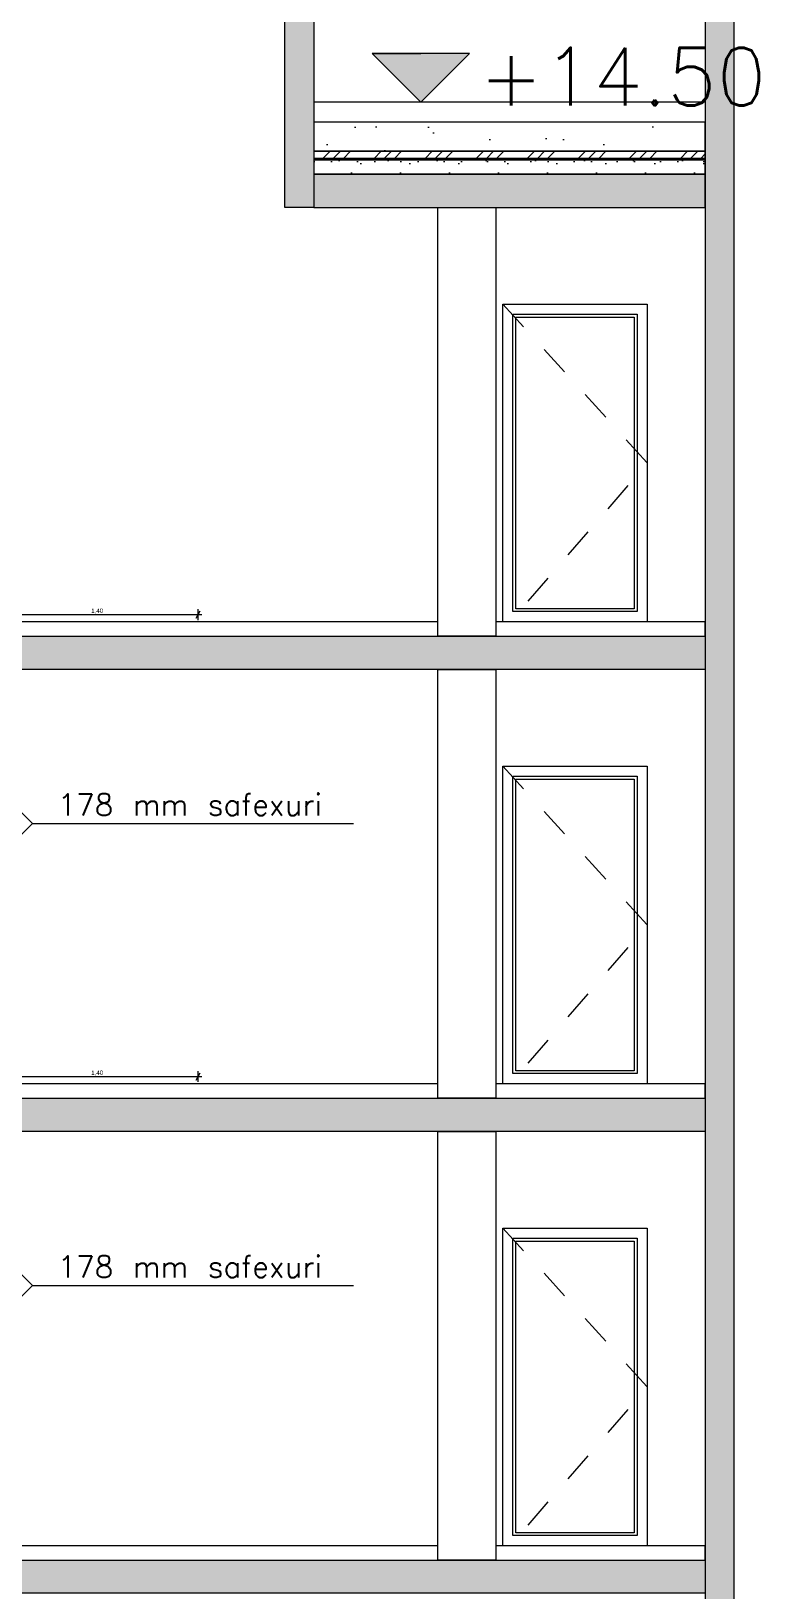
# Model space of a CAD drawing. Header units: metres. Extents: x 476297 to 476657, y 4620828 to 4621206.
# Drawn here: x 476594.77 to 476599.81, y 4621115.2 to 4621125.99 of the extents above; entities that cross this region are included whole.
import ezdxf

# ---------------------------------------------------------------- set-up
doc = ezdxf.new("R2010")
doc.units = ezdxf.units.M
doc.header["$MEASUREMENT"] = 0
doc.linetypes.add('Dashed', pattern=[0.423333, 0.211667, -0.211667])
for name, color, linetype in [('0_0 Architecture', 7, 'Continuous'), ('0_Pen_No__1', 7, 'Continuous'), ('0_Pen_No__250', 7, 'Continuous'), ('2D Drafting - General_Pen_No__250', 7, 'Continuous'), ('2D Drafting - General_Pen_No__7', 7, 'Continuous'), ('Annotation - Text_Pen_No__7_Pen_No__7', 7, 'Continuous'), ('gegmebi_Pen_No__7', 7, 'Continuous'), ('gegmebi_Pen_No__7_Pen_No__7', 7, 'Continuous'), ('kar-panjara_Pen_No__7', 7, 'Continuous'), ('New2D Drafting - General_Pen_No__250', 7, 'Continuous'), ('New2D Drafting - General_Pen_No__250_Pen_No__7', 7, 'Continuous'), ('zoma', 7, 'Continuous'), ('zoma_Pen_No__1', 7, 'Continuous')]:
    doc.layers.add(name, color=color, linetype=linetype)
doc.styles.add('GENERATED_STYLE_2', font='arial.ttf')
doc.dimstyles.new('GENERATED_STYLE__6', dxfattribs={"dimtxt": 0.03, "dimasz": 0.038, "dimexe": 0.18, "dimexo": 0.003, "dimgap": 0.09, "dimtad": 1, "dimtih": 1, "dimtoh": 1, "dimzin": 0, "dimdsep": 46, "dimtxsty": 'GENERATED_STYLE_2', "dimblk": 'ARROWHEAD_2', "dimblk1": 'ARROWHEAD_2', "dimblk2": 'ARROWHEAD_2', "dimcen": 0.09, "dimclrd": 142, "dimclre": 142, "dimclrt": 142, "dimadec": 0, "dimazin": 0, "dimtfac": 1, "dimtdec": 4, "dimtmove": 0, "dimatfit": 3, "dimfxl": 1, "dimtolj": 1, "dimtzin": 0, "dimarcsym": 0})

# ---------------------------------------------------------------- blocks, each defined once
blk = doc.blocks.new('*D86', base_point=(476844.527, 4621385.791))
at = {"layer": 'zoma', "color": 142, "linetype": 'Continuous', "lineweight": 0, "transparency": 16777216}
for p, q in [((476594.54, 4621118.778), (476594.511, 4621118.728)), ((476594.525, 4621118.715), (476594.525, 4621118.79)), ((476595.911, 4621118.728), (476595.94, 4621118.778)), ((476595.925, 4621118.715), (476595.925, 4621118.79)), ((476594.501, 4621118.753), (476594.525, 4621118.753)), ((476594.525, 4621118.753), (476595.925, 4621118.753)), ((476595.925, 4621118.753), (476595.95, 4621118.753))]:
    blk.add_line(p, q, dxfattribs=at)
at = {"layer": 'zoma', "color": 142, "lineweight": 0, "transparency": 16777216, "insert": (476595.185, 4621118.759), "char_height": 0.03, "attachment_point": 7, "style": 'GENERATED_STYLE_2'}
blk.add_mtext('\\A1;{\\pql;\\fArial CYR|b0|i0|c204|p34;1,40}', dxfattribs=at)
blk = doc.blocks.new('ARROWHEAD_2')
at = {"color": 0, "linetype": 'Continuous', "lineweight": 0}
for p, q in [((0, 0), (-1, 0)), ((-0.38, -0.66), (0.38, 0.66))]:
    blk.add_line(p, q, dxfattribs=at)
blk = doc.blocks.new('*D88', base_point=(476844.527, 4621385.791))
at = {"layer": 'zoma', "color": 142, "linetype": 'Continuous', "lineweight": 0, "transparency": 16777216}
for p, q in [((476594.501, 4621121.953), (476594.525, 4621121.953)), ((476594.54, 4621121.978), (476594.511, 4621121.928)), ((476594.525, 4621121.915), (476594.525, 4621121.99)), ((476594.525, 4621121.953), (476595.925, 4621121.953)), ((476595.911, 4621121.928), (476595.94, 4621121.978)), ((476595.925, 4621121.915), (476595.925, 4621121.99)), ((476595.925, 4621121.953), (476595.95, 4621121.953))]:
    blk.add_line(p, q, dxfattribs=at)
at = {"layer": 'zoma', "color": 142, "lineweight": 0, "transparency": 16777216, "insert": (476595.185, 4621121.959), "char_height": 0.03, "attachment_point": 7, "style": 'GENERATED_STYLE_2'}
blk.add_mtext('\\A1;{\\pql;\\fArial CYR|b0|i0|c204|p34;1,40}', dxfattribs=at)

msp = doc.modelspace()

# ---------------------------------------------------------------- hatches: boundary and pattern name
at = {"layer": '0_0 Architecture', "linetype": 'Continuous', "lineweight": 0}
h = msp.add_hatch(dxfattribs=at)
h.set_pattern_fill('CUT_STONE', style=0, pattern_type=2)
h.set_pattern_definition([(45, (476844.52715, 4621386.59104), (-0.25455844, 0.25455844), [0, -0.24, 0, -0.36]), (110, (476845.32715, 4621386.59104), (0.33828934, 0.12312725), [0, -0.176, 0, -0.304])])
h.paths.add_polyline_path([(476599.436, 4621125.363), (476596.726, 4621125.363), (476596.726, 4621125.163), (476599.436, 4621125.163)])
h = msp.add_hatch(dxfattribs=at)
h.set_pattern_fill('ALUMINUM', style=0, pattern_type=2)
h.set_pattern_definition([(45, (476844.52715, 4621385.79104), (-0.1767767, 0.1767767), []), (45, (476844.4918, 4621385.8264), (-0.1767767, 0.1767767), []), (45, (476844.45644, 4621385.86175), (-0.1767767, 0.1767767), [])])
h.paths.add_polyline_path([(476599.436, 4621125.163), (476596.726, 4621125.163), (476596.726, 4621125.113), (476599.436, 4621125.113)])
h = msp.add_hatch(dxfattribs=at)
h.set_pattern_fill('STRUCTURAL_CONCRETE', style=0, pattern_type=2)
h.set_pattern_definition([(0, (476844.52715, 4621385.79104), (0, 0.6235383), [0.06, -0.3]), (0, (476844.70715, 4621386.1028), (0, 0.6235383), [0.06, -0.3]), (60, (476844.52715, 4621385.79104), (-0.54, 0.3117692), [0.06, -0.3]), (60, (476844.88715, 4621385.79104), (-0.54, 0.3117692), [0.06, -0.3]), (120, (476844.58715, 4621385.79104), (0.54, 0.3117692), [0.06, -0.3]), (120, (476844.94715, 4621385.79104), (0.54, 0.3117692), [0.06, -0.3]), (0, (476844.52715, 4621385.85104), (0, 0.120000005), [0, -0.120000005, 0, -0.180000007]), (45, (476844.58715, 4621385.85104), (-0.084852817, 0.084852817), [0, -0.090000004, 0, -0.150000006])])
h.paths.add_polyline_path([(476599.436, 4621125.102), (476596.726, 4621125.102), (476596.726, 4621125.003), (476599.436, 4621125.003)])
at = {"layer": '0_Pen_No__250', "linetype": 'Continuous', "lineweight": 0}
msp.add_hatch(color=142, dxfattribs=at).paths.add_polyline_path([(476597.468, 4621125.502), (476597.805, 4621125.84), (476597.13, 4621125.84)])
at = {"layer": '2D Drafting - General_Pen_No__250', "linetype": 'Continuous', "lineweight": 0}
for points in [[(476596.726, 4621124.773), (476599.436, 4621124.773), (476599.436, 4621125.003), (476596.726, 4621125.003)], [(476594.525, 4621121.803), (476599.435, 4621121.803), (476599.435, 4621121.573), (476594.525, 4621121.573)], [(476594.525, 4621118.603), (476599.435, 4621118.603), (476599.435, 4621118.373), (476594.525, 4621118.373)], [(476590.685, 4621115.503), (476590.885, 4621115.503), (476590.885, 4621115.403), (476599.435, 4621115.403), (476599.435, 4621115.173), (476590.985, 4621115.173), (476590.985, 4621114.803), (476590.685, 4621114.803), (476590.685, 4621115.403)]]:
    msp.add_hatch(color=7, dxfattribs=at).paths.add_polyline_path(points)
at = {"layer": 'New2D Drafting - General_Pen_No__250', "linetype": 'Continuous', "lineweight": 0}
for color, points in [(7, [(476596.725, 4621124.773), (476596.525, 4621124.773), (476596.525, 4621126.664), (476596.725, 4621126.664)]), (154, [(476599.636, 4621110.203), (476599.636, 4621126.432), (476599.436, 4621126.432), (476599.436, 4621110.203)])]:
    msp.add_hatch(color=color, dxfattribs=at).paths.add_polyline_path(points)
at = {"layer": 'New2D Drafting - General_Pen_No__250_Pen_No__7', "linetype": 'Continuous', "lineweight": 0}
h = msp.add_hatch(dxfattribs=at)
h.set_pattern_fill('BATT_INSULATION', style=0, pattern_type=2)
h.set_pattern_definition([(60, (476844.52715, 4621385.791044), (-0.038971143, 0.0225), []), (122.833095, (476844.52715, 4621385.791044), (0.0368060797, 0.01875), [])])
h.paths.add_polyline_path([(476596.726, 4621125.102), (476599.436, 4621125.102), (476599.436, 4621125.113), (476596.726, 4621125.113)])

# ---------------------------------------------------------------- linework, layer by layer
at = {"layer": '0_0 Architecture', "color": 7, "linetype": 'Continuous', "lineweight": 0, "flags": 128}
for points in [[(476599.436, 4621125.363), (476596.726, 4621125.363), (476596.726, 4621125.163), (476599.436, 4621125.163)], [(476599.436, 4621125.163), (476596.726, 4621125.163), (476596.726, 4621125.113), (476599.436, 4621125.113)], [(476599.436, 4621125.102), (476596.726, 4621125.102), (476596.726, 4621125.003), (476599.436, 4621125.003)]]:
    msp.add_lwpolyline(points, close=True, dxfattribs=at)
at = {"layer": '0_Pen_No__1', "color": 7, "linetype": 'Continuous', "lineweight": 0, "flags": 128}
for points in [[(476597.468, 4621125.502), (476597.13, 4621125.84), (476597.468, 4621125.84)], [(476597.468, 4621125.502), (476597.805, 4621125.84), (476597.468, 4621125.84)], [(476598.73, 4621125.503), (476597.13, 4621125.502)]]:
    msp.add_lwpolyline(points, dxfattribs=at)
at = {"layer": '0_Pen_No__250', "color": 142, "linetype": 'Continuous', "lineweight": 0, "flags": 128}
msp.add_lwpolyline([(476597.468, 4621125.502), (476597.805, 4621125.84), (476597.13, 4621125.84)], close=True, dxfattribs=at)
at = {"layer": '2D Drafting - General_Pen_No__250', "color": 7, "linetype": 'Continuous', "lineweight": 0, "flags": 128}
for points in [[(476596.726, 4621124.773), (476599.436, 4621124.773), (476599.436, 4621125.003), (476596.726, 4621125.003)], [(476594.525, 4621121.803), (476599.435, 4621121.803), (476599.435, 4621121.573), (476594.525, 4621121.573)], [(476594.525, 4621118.603), (476599.435, 4621118.603), (476599.435, 4621118.373), (476594.525, 4621118.373)], [(476590.685, 4621115.503), (476590.885, 4621115.503), (476590.885, 4621115.403), (476599.435, 4621115.403), (476599.435, 4621115.173), (476590.985, 4621115.173), (476590.985, 4621114.803), (476590.685, 4621114.803), (476590.685, 4621115.403)]]:
    msp.add_lwpolyline(points, close=True, dxfattribs=at)
at = {"layer": '2D Drafting - General_Pen_No__7', "color": 252, "linetype": 'Continuous', "lineweight": 0, "flags": 128}
for points in [[(476598.035, 4621124.103), (476599.035, 4621124.103), (476599.035, 4621121.903), (476598.035, 4621121.903)], [(476598.105, 4621124.033), (476598.965, 4621124.033), (476598.965, 4621121.973), (476598.105, 4621121.973)], [(476598.125, 4621124.013), (476598.945, 4621124.013), (476598.945, 4621121.993), (476598.125, 4621121.993)], [(476598.035, 4621120.903), (476599.035, 4621120.903), (476599.035, 4621118.703), (476598.035, 4621118.703)], [(476598.105, 4621120.833), (476598.965, 4621120.833), (476598.965, 4621118.773), (476598.105, 4621118.773)], [(476598.125, 4621120.813), (476598.945, 4621120.813), (476598.945, 4621118.793), (476598.125, 4621118.793)], [(476598.035, 4621117.703), (476599.035, 4621117.703), (476599.035, 4621115.503), (476598.035, 4621115.503)], [(476598.105, 4621117.633), (476598.965, 4621117.633), (476598.965, 4621115.573), (476598.105, 4621115.573)], [(476598.125, 4621117.613), (476598.945, 4621117.613), (476598.945, 4621115.593), (476598.125, 4621115.593)]]:
    msp.add_lwpolyline(points, close=True, dxfattribs=at)
at = {"layer": '2D Drafting - General_Pen_No__7', "color": 252, "linetype": 'Dashed', "lineweight": 0, "flags": 128}
for points in [[(476598.035, 4621124.103), (476599.035, 4621123.003), (476598.085, 4621121.903)], [(476598.035, 4621120.903), (476599.035, 4621119.803), (476598.085, 4621118.703)], [(476598.035, 4621117.703), (476599.035, 4621116.603), (476598.085, 4621115.503)]]:
    msp.add_lwpolyline(points, dxfattribs=at)
at = {"layer": 'gegmebi_Pen_No__7', "color": 7, "linetype": 'Continuous', "lineweight": 0}
msp.add_line((476599.436, 4621125.502), (476596.725, 4621125.502), dxfattribs=at)
at = {"layer": 'gegmebi_Pen_No__7', "color": 7, "linetype": 'Continuous', "lineweight": 0, "flags": 128}
for points in [[(476594.525, 4621121.803), (476597.585, 4621121.803), (476597.585, 4621121.903), (476594.525, 4621121.903)], [(476597.986, 4621121.803), (476599.435, 4621121.803), (476599.435, 4621121.903), (476597.986, 4621121.903)], [(476594.525, 4621118.603), (476597.585, 4621118.603), (476597.585, 4621118.703), (476594.525, 4621118.703)], [(476597.986, 4621118.603), (476599.435, 4621118.603), (476599.435, 4621118.703), (476597.986, 4621118.703)], [(476591.086, 4621115.403), (476597.585, 4621115.403), (476597.585, 4621115.503), (476591.086, 4621115.503)], [(476597.986, 4621115.403), (476599.435, 4621115.403), (476599.435, 4621115.503), (476597.986, 4621115.503)]]:
    msp.add_lwpolyline(points, close=True, dxfattribs=at)
at = {"layer": 'gegmebi_Pen_No__7_Pen_No__7', "color": 5, "linetype": 'Continuous', "lineweight": 0, "flags": 128}
for points in [[(476593.945, 4621121.339), (476594.778, 4621120.506), (476593.685, 4621119.413)], [(476594.778, 4621120.506), (476597, 4621120.506)], [(476593.945, 4621118.139), (476594.778, 4621117.306), (476593.685, 4621116.213)], [(476594.778, 4621117.306), (476597, 4621117.306)]]:
    msp.add_lwpolyline(points, dxfattribs=at)
at = {"layer": 'kar-panjara_Pen_No__7', "color": 7, "linetype": 'Continuous', "lineweight": 0, "flags": 128}
for points in [[(476597.986, 4621124.773), (476597.986, 4621121.803), (476597.585, 4621121.803), (476597.585, 4621124.773)], [(476597.986, 4621121.573), (476597.986, 4621118.603), (476597.585, 4621118.603), (476597.585, 4621121.573)], [(476597.986, 4621118.373), (476597.986, 4621115.403), (476597.585, 4621115.403), (476597.585, 4621118.373)]]:
    msp.add_lwpolyline(points, close=True, dxfattribs=at)
at = {"layer": 'New2D Drafting - General_Pen_No__250', "color": 7, "linetype": 'Continuous', "lineweight": 0, "flags": 128}
for points in [[(476596.725, 4621124.773), (476596.525, 4621124.773), (476596.525, 4621126.664), (476596.725, 4621126.664)], [(476599.636, 4621110.203), (476599.636, 4621126.432), (476599.436, 4621126.432), (476599.436, 4621110.203)]]:
    msp.add_lwpolyline(points, close=True, dxfattribs=at)
at = {"layer": 'New2D Drafting - General_Pen_No__250_Pen_No__7', "color": 7, "linetype": 'Continuous', "lineweight": 0, "flags": 128}
msp.add_lwpolyline([(476596.726, 4621125.102), (476599.436, 4621125.102), (476599.436, 4621125.113), (476596.726, 4621125.113)], close=True, dxfattribs=at)

# ---------------------------------------------------------------- texts
at = {"layer": 'Annotation - Text_Pen_No__7_Pen_No__7', "color": 5, "linetype": 'Continuous', "lineweight": 0, "char_height": 0.15, "attachment_point": 1}
for insert in [(476594.952, 4621120.711), (476594.952, 4621117.511)]:
    msp.add_mtext('\\A1;{\\pql;\\Ftxt.shx;178 mm safexuri}', dxfattribs=dict(at, insert=insert))
at = {"layer": 'zoma_Pen_No__1', "color": 142, "linetype": 'Continuous', "lineweight": 0, "insert": (476597.87, 4621125.479), "char_height": 0.4, "attachment_point": 7, "rotation": 0.014}
msp.add_mtext('\\A1;{\\pql;\\Ftxt.shx;+1\\Ftxt.shx;4\\Ftxt.shx;.\\Ftxt.shx;5\\Ftxt.shx;0}', dxfattribs=at)

# ---------------------------------------------------------------- dimensions: what is measured, and where the dimension line sits
at = {"layer": 'zoma', "color": 142, "linetype": 'Continuous', "lineweight": 0}
for base, p2, picture, middle in [((476595.925, 4621121.953), (476595.925, 4621121.953), '*D88', (476595.224, 4621121.974)), ((476595.925, 4621118.753), (476595.925, 4621118.753), '*D86', (476595.224, 4621118.774))]:
    dim = msp.add_linear_dim(base=base, p1=(476594.525, 4621115.503), p2=p2, angle=0, dimstyle='GENERATED_STYLE__6', dxfattribs=at)
    dim.commit()
    dim.dimension.update_dxf_attribs({"geometry": picture, "text_midpoint": middle, "dimtype": 160})

doc.saveas('drawing.dxf')
